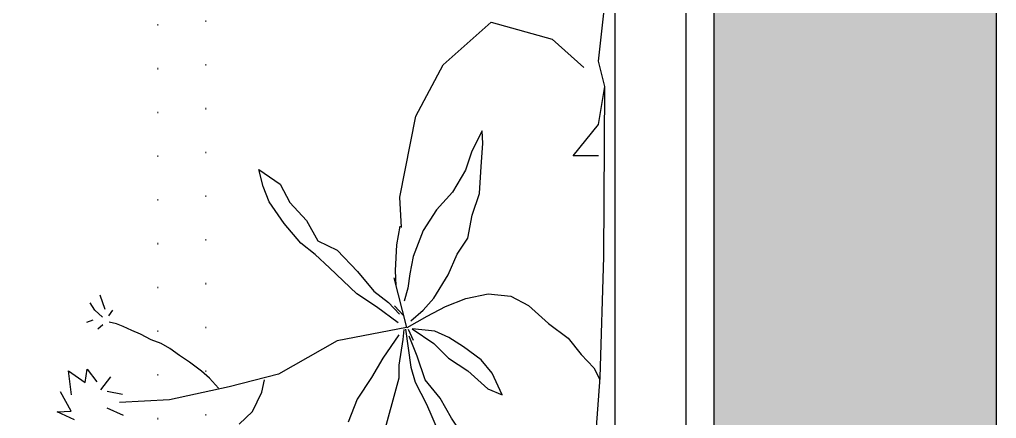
# Model space of a CAD drawing. Header units: millimetres. Extents: x 7687 to 15428, y -715 to 4028.
# Drawn here: x 10274.3 to 10343.5, y 3471.7 to 3499.9 of the extents above; entities that cross this region are included whole.
import ezdxf

# ---------------------------------------------------------------- set-up
doc = ezdxf.new("R2010")
doc.units = ezdxf.units.MM
for name, pattern in [('14.022_CEKIRDEKLER_SAFTLAR_+51.00$0$ACAD_ISO07W100', [3, 0, -3]), ('ACAD_ISO07W100', [3, 0, -3]), ('CONTINUA', [0])]:
    doc.linetypes.add(name, pattern=pattern)
doc.layers.add('0-MOBIL', color=3, linetype='CONTINUA')
doc.layers.add('YAZI', color=121, linetype='Continuous')
doc.layers.add('Sarkıt Ayd.', color=50, linetype='ACAD_ISO07W100', lineweight=0)

# ---------------------------------------------------------------- blocks, each defined once
blk = doc.blocks.new('fdgfff')
at = {"color": 67, "true_color": 0x727430}
for p, q in [((50510.2459, 5720.2025), (50510.2942, 5720.1638)), ((50510.2459, 5720.1638), (50510.2459, 5720.2025)), ((50510.2942, 5720.1638), (50510.3522, 5720.1542)), ((50510.3522, 5720.1542), (50510.3908, 5720.1638)), ((50510.3908, 5720.1638), (50510.4777, 5720.1542))]:
    blk.add_line(p, q, dxfattribs=at)
blk = doc.blocks.new('fgdgdf')
at = {"color": 67, "true_color": 0x727430}
for p, q in [((50518.1172, 5724.5709), (50518.1296, 5724.5944)), ((50518.1296, 5724.5944), (50518.1296, 5724.5747)), ((50518.1296, 5724.5747), (50518.1568, 5724.5882)), ((50518.1518, 5724.5734), (50518.1852, 5724.5759)), ((50518.1852, 5724.5759), (50518.1679, 5724.5536)), ((50518.1679, 5724.5536), (50518.1864, 5724.5499)), ((50518.1864, 5724.5499), (50518.1679, 5724.5376)), ((50518.2512, 5724.5468), (50518.2541, 5724.538)), ((50518.2673, 5724.5351), (50518.2775, 5724.541)), ((50518.1568, 5724.5326), (50518.174, 5724.5178)), ((50518.241, 5724.5322), (50518.2468, 5724.5249)), ((50518.2571, 5724.5249), (50518.2673, 5724.5351)), ((50518.2673, 5724.5205), (50518.2877, 5724.5264)), ((50518.1197, 5724.503), (50518.1308, 5724.5252)), ((50518.1543, 5724.524), (50518.1493, 5724.503)), ((50518.2468, 5724.5059), (50518.2498, 5724.5161)), ((50518.2585, 5724.5161), (50518.2658, 5724.5103)), ((50518.1379, 5724.4385), (50518.1379, 5724.5078)), ((50518.2425, 5724.4971), (50518.2468, 5724.5059)), ((50518.2308, 5724.4738), (50518.2366, 5724.4855)), ((50518.2366, 5724.4855), (50518.2425, 5724.4971)), ((50518.222, 5724.4592), (50518.2308, 5724.4738)), ((50518.2162, 5724.446), (50518.222, 5724.4592)), ((50518.2089, 5724.4343), (50518.2162, 5724.446)), ((50518.1518, 5724.3553), (50518.1379, 5724.4385)), ((50518.1987, 5724.4212), (50518.2089, 5724.4343)), ((50518.1885, 5724.408), (50518.1987, 5724.4212)), ((50518.1753, 5724.392), (50518.1885, 5724.408)), ((50518.1651, 5724.3817), (50518.1753, 5724.392)), ((50518.1505, 5724.3701), (50518.1651, 5724.3817)), ((50518.1656, 5724.286), (50518.1518, 5724.3553)), ((50518.0992, 5724.3438), (50518.1159, 5724.3247)), ((50518.1159, 5724.3247), (50518.1421, 5724.3104)), ((50518.1421, 5724.3104), (50518.1588, 5724.3057)), ((50518.4257, 5724.2937), (50518.4495, 5724.2985)), ((50518.4495, 5724.2985), (50518.4281, 5724.2699)), ((50518.2072, 5724.2029), (50518.1656, 5724.286)), ((50518.3733, 5724.2675), (50518.4043, 5724.2866)), ((50518.4043, 5724.2866), (50518.4257, 5724.2937)), ((50518.4281, 5724.2699), (50518.4019, 5724.258)), ((50518.3447, 5724.246), (50518.3733, 5724.2675)), ((50518.4019, 5724.258), (50518.3757, 5724.2365)), ((50518.328, 5724.227), (50518.3447, 5724.246)), ((50518.3757, 5724.2365), (50518.3471, 5724.2222)), ((50518.3089, 5724.2079), (50518.328, 5724.227)), ((50518.3471, 5724.2222), (50518.3328, 5724.196)), ((50518.221, 5724.1059), (50518.2072, 5724.2029)), ((50518.2708, 5724.1721), (50518.3089, 5724.2079)), ((50518.1254, 5724.1793), (50518.0944, 5724.1936)), ((50518.3328, 5724.196), (50518.3018, 5724.1697)), ((50518.154, 5724.1578), (50518.1254, 5724.1793)), ((50518.2517, 5724.1459), (50518.2708, 5724.1721)), ((50518.3018, 5724.1697), (50518.2732, 5724.1483)), ((50518.0687, 5724.1474), (50518.1518, 5724.1197)), ((50518.1802, 5724.1411), (50518.154, 5724.1578)), ((50518.2732, 5724.1483), (50518.2565, 5724.1292)), ((50518.2112, 5724.1173), (50518.1802, 5724.1411)), ((50518.2279, 5724.1173), (50518.2517, 5724.1459)), ((50518.2515, 5724.1211), (50518.2377, 5724.1093)), ((50518.2565, 5724.1292), (50518.2398, 5724.1149)), ((50518.1518, 5724.1197), (50518.1691, 5724.1191)), ((50518.2184, 5724.1077), (50518.1659, 5724.103)), ((50518.1691, 5724.1191), (50518.2044, 5724.1113)), ((50518.2044, 5724.1113), (50518.2181, 5724.1093)), ((50518.2903, 5724.1197), (50518.221, 5724.1059)), ((50518.275, 5724.1014), (50518.2574, 5724.1073)), ((50518.2789, 5724.1171), (50518.3005, 5724.1171)), ((50518.3005, 5724.1171), (50518.3358, 5724.1132)), ((50518.3358, 5724.1132), (50518.3614, 5724.1073)), ((50518.1445, 5724.0982), (50518.1135, 5724.0839)), ((50518.1659, 5724.103), (50518.1445, 5724.0982)), ((50518.1469, 5724.0839), (50518.1802, 5724.0934)), ((50518.1802, 5724.0934), (50518.2088, 5724.103)), ((50518.2184, 5724.0982), (50518.1969, 5724.0696)), ((50518.2024, 5724.0975), (50518.2181, 5724.1034)), ((50518.2136, 5724.0672), (50518.2184, 5724.0982)), ((50518.2208, 5724.1053), (50518.2351, 5724.0767)), ((50518.2299, 5724.0995), (50518.2436, 5724.0818)), ((50518.2946, 5724.0975), (50518.275, 5724.1014)), ((50518.3182, 5724.0916), (50518.2946, 5724.0975)), ((50518.3595, 5724.1059), (50518.4011, 5724.1059)), ((50518.4011, 5724.1059), (50518.5119, 5724.0781)), ((50518.1135, 5724.0839), (50518.0754, 5724.0696)), ((50518.1207, 5724.0648), (50518.1469, 5724.0839)), ((50518.2436, 5724.0818), (50518.2593, 5724.0661)), ((50518.3535, 5724.0759), (50518.3182, 5724.0916)), ((50518.1969, 5724.0696), (50518.1755, 5724.0505)), ((50518.2041, 5724.0481), (50518.2136, 5724.0672)), ((50518.2351, 5724.0767), (50518.247, 5724.0505)), ((50518.381, 5724.0563), (50518.3535, 5724.0759)), ((50518.5119, 5724.0781), (50518.5811, 5724.0366)), ((50518.0921, 5724.0505), (50518.1207, 5724.0648)), ((50518.2593, 5724.0661), (50518.2907, 5724.0445)), ((50518.4045, 5724.0327), (50518.381, 5724.0563)), ((50518.0682, 5724.0362), (50518.0921, 5724.0505)), ((50518.1755, 5724.0505), (50518.1564, 5724.0243)), ((50518.1898, 5724.029), (50518.2041, 5724.0481)), ((50518.247, 5724.0505), (50518.2565, 5724.0219)), ((50518.2907, 5724.0445), (50518.3182, 5724.0308)), ((50518.1707, 5724.0052), (50518.1898, 5724.029)), ((50518.3182, 5724.0308), (50518.3398, 5724.0151)), ((50518.434, 5724.0131), (50518.4045, 5724.0327)), ((50518.5811, 5724.0366), (50518.6365, 5723.9673)), ((50518.1564, 5724.0243), (50518.1302, 5723.998)), ((50518.2565, 5724.0219), (50518.2613, 5723.9909)), ((50518.3398, 5724.0151), (50518.3712, 5724.0072)), ((50518.4595, 5724.0033), (50518.434, 5724.0131)), ((50518.1516, 5723.9909), (50518.1707, 5724.0052)), ((50518.3712, 5724.0072), (50518.4006, 5723.9954)), ((50518.4869, 5723.9876), (50518.4595, 5724.0033)), ((50518.1302, 5723.998), (50518.1207, 5723.9789)), ((50518.1207, 5723.9789), (50518.1516, 5723.9909)), ((50518.2613, 5723.9909), (50518.2565, 5723.9599)), ((50518.4006, 5723.9954), (50518.4379, 5723.9915)), ((50518.4379, 5723.9915), (50518.4693, 5723.9876)), ((50518.4693, 5723.9876), (50518.4869, 5723.9876)), ((50518.2565, 5723.9599), (50518.2422, 5723.936)), ((50518.6365, 5723.9673), (50518.6088, 5723.8841)), ((50518.2422, 5723.936), (50518.216, 5723.9098)), ((50518.216, 5723.9098), (50518.1945, 5723.8835)), ((50518.1945, 5723.8835), (50518.1707, 5723.8669)), ((50518.6088, 5723.8841), (50518.5673, 5723.8425)), ((50518.1707, 5723.8669), (50518.1516, 5723.8502)), ((50518.0271, 5723.8564), (50518.1379, 5723.8425)), ((50518.1516, 5723.8502), (50518.135, 5723.843)), ((50518.1379, 5723.8425), (50518.3041, 5723.8287)), ((50518.3041, 5723.8287), (50518.5396, 5723.8148))]:
    blk.add_line(p, q, dxfattribs=at)
blk = doc.blocks.new('NHGSALG')
at = {"layer": 'Sarkıt Ayd.', "linetype": '14.022_CEKIRDEKLER_SAFTLAR_+51.00$0$ACAD_ISO07W100'}
for points in [[(49870.204, 3750.562), (49870.204, 4169.424)], [(49873.602, 4169.424), (49873.602, 3750.562)]]:
    blk.add_lwpolyline(points, dxfattribs=at)

msp = doc.modelspace()

# ---------------------------------------------------------------- hatches: boundary and pattern name
at = {"true_color": 0xcd2027}
h = msp.add_hatch(color=242, dxfattribs=at)
h.dxf.hatch_style = 1
h.paths.add_polyline_path([(9498.386, 3787.778), (9919.453, 3787.778), (10041.953, 3787.778), (10041.582, 3757.38), (10323.475, 3753.936), (10323.475, 3237.21), (10312.977, 3237.21), (10312.978, 3206.314), (10273.728, 3206.314), (10273.728, 2599.745), (10229.167, 2600.134), (10229.167, 2546.136), (10273.728, 2546.136), (10273.728, 2157.728), (10225.306, 2157.757), (10224.838, 2104.152), (10273.728, 2103.726), (10273.728, 1976.721), (9427.198, 1976.721), (9427.198, 2043.904), (9412.198, 2043.904), (9411.613, 1976.726), (9200.201, 1976.721), (9200.2, 2030.721), (9150.201, 2030.721), (9150.201, 2534.307), (9205.653, 2534.307), (9205.603, 2562.866), (9412.198, 2561.066), (9412.198, 2123.904), (9427.198, 2123.904), (9427.198, 2857.401), (9412.198, 2857.401), (9412.198, 2788.582), (9374.414, 2788.582), (9374.414, 2773.582), (9412.198, 2773.582), (9412.198, 2588.582), (9291.05, 2588.582), (9291.05, 2773.582), (9294.414, 2773.582), (9294.414, 2788.582), (9273.05, 2788.582), (9273.05, 2773.582), (9276.05, 2773.582), (9276.05, 2587.825), (9150.201, 2587.825), (9150.201, 2773.582), (9194.55, 2773.582), (9194.55, 2788.582), (9193.05, 2788.582), (9150.201, 2788.582), (9150.201, 2947.058), (9412.198, 2947.058), (9412.198, 2937.401), (9427.198, 2937.401), (9427.198, 3212.809), (9092.543, 3212.809), (9092.543, 3197.809), (9412.198, 3197.809), (9412.198, 2962.058), (9150.201, 2962.058), (9150.201, 3079.809), (9008.201, 3079.809), (9008.201, 3202.809), (9011.793, 3202.809), (9011.793, 3212.809), (9008.201, 3212.809), (9008.201, 3258.809), (8954.201, 3258.809), (8954.201, 3212.809), (8981.201, 3212.809), (8981.201, 3022.809), (8811.201, 3022.809), (8811.201, 3212.809), (8791.201, 3212.809), (8791.201, 3042.809), (8381.201, 3042.809), (8381.201, 3212.809), (8375.201, 3212.809), (8375.201, 3036.809), (8338.201, 3036.809), (8338.201, 3049.309), (8265.701, 3049.309), (8265.701, 3029.309), (8158.701, 3029.309), (8158.701, 3009.309), (9130.201, 3009.309), (9130.201, 1956.721), (10293.728, 1956.721), (10293.728, 3195.965), (10323.475, 3195.965), (10343.475, 3195.965), (10343.475, 3805.342), (8003.591, 3805.342), (8003.591, 3762.678), (9498.386, 3762.678)])

# ---------------------------------------------------------------- linework, layer by layer
at = {"color": 242, "true_color": 0xcd2027}
for points in [[(8158.701, 3009.309), (9130.201, 3009.309), (9130.201, 1956.721), (10293.728, 1956.721), (10293.728, 3195.965), (10323.475, 3195.965), (10343.475, 3195.965), (10343.475, 3805.342), (8003.591, 3805.342)], [(8003.591, 3762.678), (9498.386, 3762.678), (9498.386, 3787.778), (9919.453, 3787.778), (10041.953, 3787.778), (10041.582, 3757.38), (10323.475, 3753.936), (10323.475, 3237.21), (10312.977, 3237.21), (10312.978, 3206.314), (10273.728, 3206.314), (10273.728, 2599.745)]]:
    msp.add_lwpolyline(points, dxfattribs=at)
at = {"layer": '0-MOBIL'}
msp.add_lwpolyline([(10321.475, 3301.796), (10316.475, 3301.796), (10316.475, 3700.658), (10321.475, 3700.658)], close=True, dxfattribs=at)

# ---------------------------------------------------------------- block references
for name, p, xscale, yscale, zscale, rotation in [('fdgfff', (275917.836, -2341835.785), 46.43267914500382, 46.43267914500382, 46.43267914500382, 90), ('fgdgdf', (438308.668, -2565328.909), 51.22234005185982, 51.22234005185982, 51.22234005185982, 92.99506931113172)]:
    msp.add_blockref(name, p, dxfattribs=dict(at, xscale=xscale, yscale=yscale, zscale=zscale, rotation=rotation))
at = {"layer": 'YAZI'}
msp.add_blockref('NHGSALG', (-39586.1, -458.766), dxfattribs=at)

doc.saveas('drawing.dxf')
